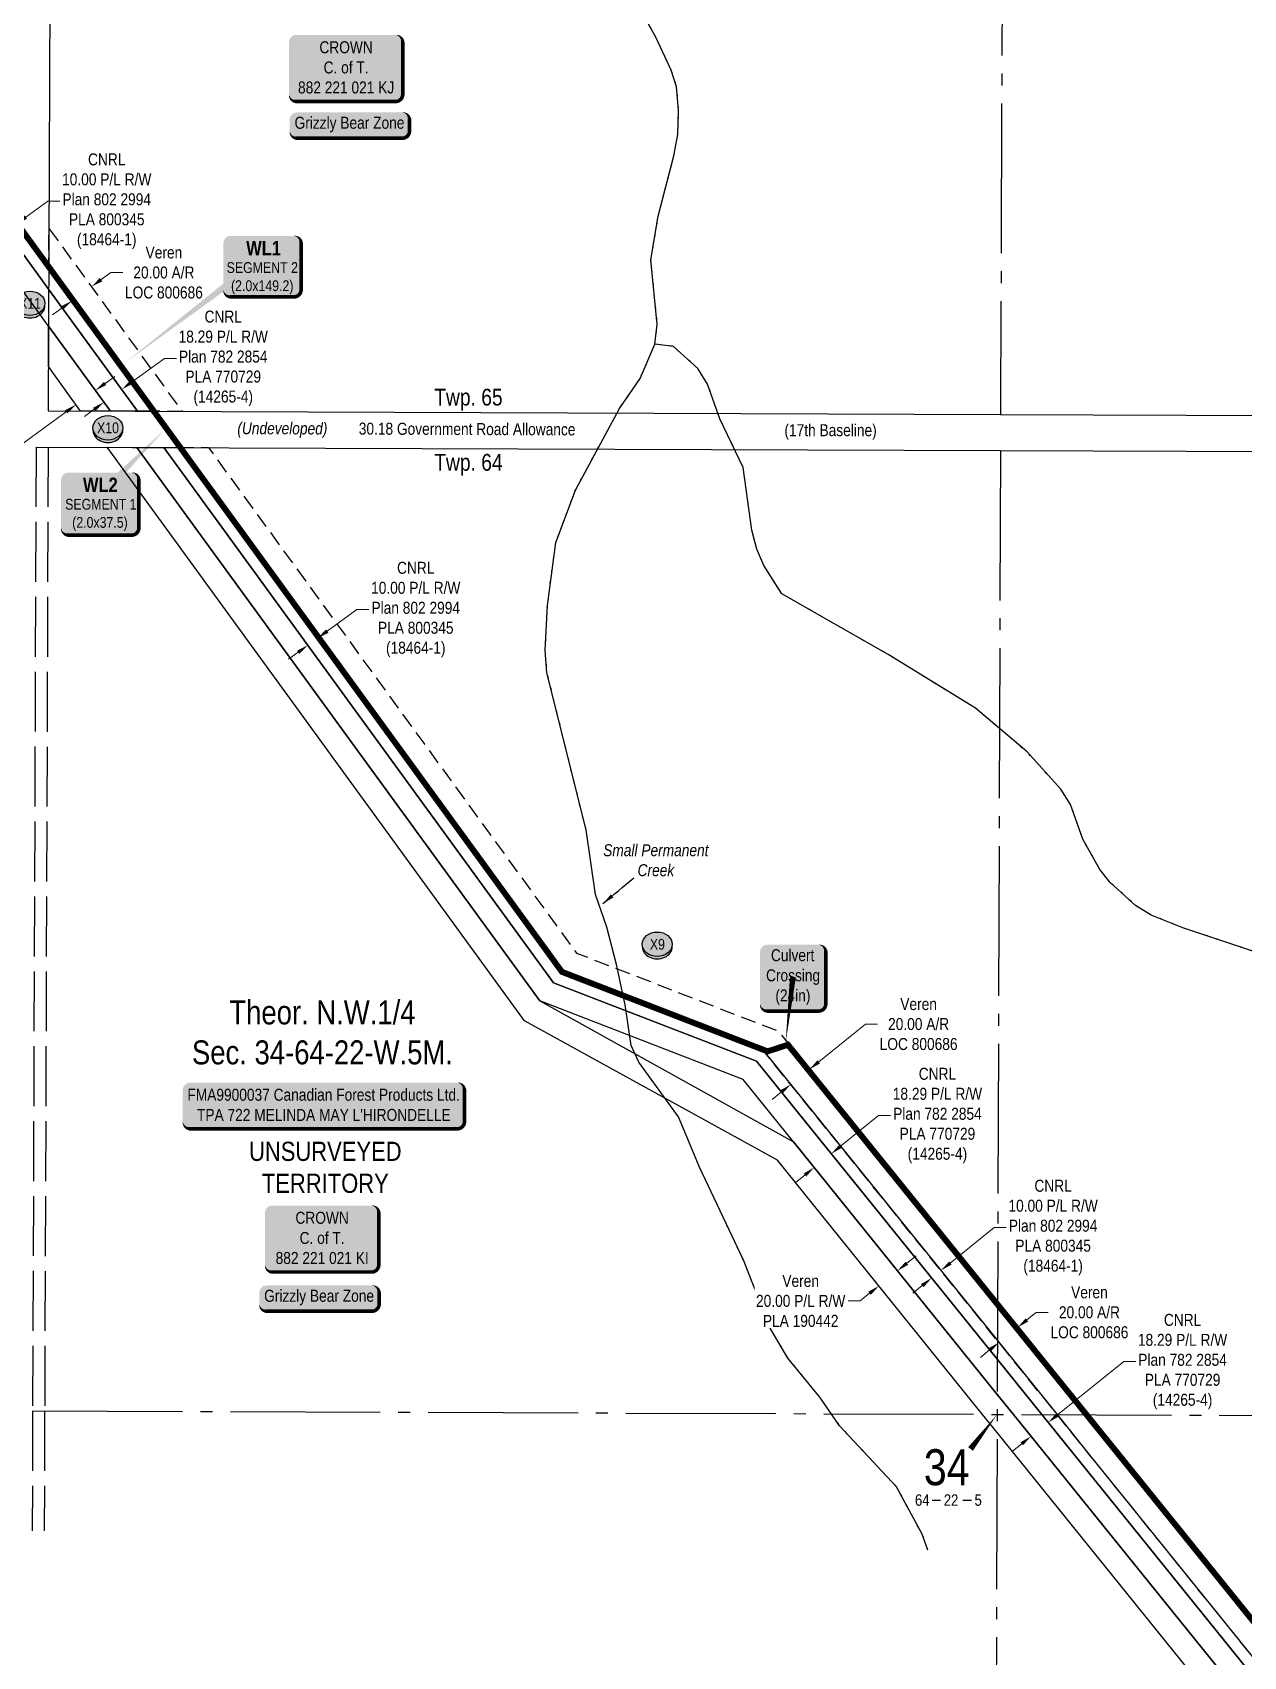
# Model space of a CAD drawing. Extents: x 482762 to 489477, y 6046532 to 6050797.
# Drawn here: x 483683 to 484694, y 6048056 to 6049411 of the extents above; entities that cross this region are included whole.
import ezdxf
from ezdxf.enums import TextEntityAlignment as Align

# ---------------------------------------------------------------- set-up
doc = ezdxf.new("R2010")
doc.units = 0
doc.header["$LTSCALE"] = 5
doc.header["$PDSIZE"] = 0.5
for name, pattern in [('foc-ACCESSROAD', [3.75, 2.5, -1.25]), ('foc-QUARTERLINE', [33, 25, -3, 2, -3]), ('foc-UNSURVEYED', [12.5, 10, -2.5]), ('foc-WHEELTRACKS', [2, 0.4, -1.6])]:
    doc.linetypes.add(name, pattern=pattern)
doc.layers.get('Defpoints').update_dxf_attribs({"color": 9})
for name, color, linetype in [('10', 1, 'Continuous'), ('9', 3, 'Continuous'), ('AS-OWNER', 7, 'Continuous'), ('AS-SURFACE IMPACT', 7, 'Continuous'), ('AS-WILDLIFE-BLOCK', 131, 'Continuous'), ('C-AR', 13, 'foc-ACCESSROAD'), ('C-RW', 13, 'Continuous'), ('C-SYMBOL', 7, 'Continuous'), ('CG-NOTES', 7, 'Continuous'), ('D-TXT', 6, 'Continuous'), ('F-RW', 190, 'Continuous'), ('L-QSEC', 8, 'foc-QUARTERLINE'), ('L-ROAD-T', 7, 'Continuous'), ('L-SEC', 7, 'Continuous'), ('L-SECLBL', 7, 'Continuous'), ('L-UNS-T', 3, 'Continuous'), ('L-USEC', 7, 'foc-UNSURVEYED'), ('P-CROSSINGS', 250, 'Continuous'), ('P-PROPOSED', 10, 'Continuous'), ('T-WATER', 160, 'Continuous'), ('T-WATER-P3', 160, 'foc-WHEELTRACKS'), ('T-WATER-T', 170, 'Continuous')]:
    doc.layers.add(name, color=color, linetype=linetype)
for name, color, linetype, lineweight in [('C-AR-T', 13, 'Continuous', 9), ('C-RW-T', 13, 'Continuous', 9), ('F-RW-T', 190, 'Continuous', 9), ('T-TEXT', 48, 'Continuous', 18)]:
    doc.layers.add(name, color=color, linetype=linetype, lineweight=lineweight)
doc.layers.add('P-PROPOSED-WL4', color=7, linetype='Continuous', true_color=0x5b5bc8)
doc.styles.add('175L', font='ARIALN.TTF', dxfattribs={"height": 20})
doc.styles.add('80', font='ARIALN.TTF', dxfattribs={"height": 10})
doc.styles.add('80CG', font='ARIALN.TTF', dxfattribs={"height": 10})
doc.styles.add('80L', font='ARIALN.TTF', dxfattribs={"height": 10})
doc.styles.add('80LS', font='ARIALNI.TTF', dxfattribs={"height": 10})
doc.styles.add('BOLD', font='ARIALNB.TTF')
doc.styles.add('Crossing', font='ARIALN.TTF', dxfattribs={"height": 10})
doc.styles.add('foc-LtypeFont', font='ARIALN.TTF', dxfattribs={"height": 7.35})
doc.styles.add('SIMPLEX', font='ARIALN.TTF')
doc.linetypes.add('foc-TOPO-flowdirection', pattern='A,20,[">",foc-LtypeFont,S=0.3,R=0,X=0,Y=-0.945],-1e-05', length=20.00001)
doc.linetypes.add('foc-TOPO-flowdirection-NOLINE', pattern='A,0,[">",foc-LtypeFont,S=0.3,R=0,X=0,Y=-0.945],-20,[">",foc-LtypeFont,S=0.3,R=0,X=0,Y=-0.945],0', length=20)
doc.dimstyles.new('Compass 5 000', dxfattribs={"dimscale": 5, "dimtxt": 9, "dimasz": 2, "dimexe": 0.2, "dimexo": 0.0625, "dimgap": 0.5, "dimtad": 0, "dimtih": 1, "dimtoh": 1, "dimzin": 0, "dimdsep": 46, "dimtxsty": '80CG', "dimcen": 0.1, "dimse1": 1, "dimse2": 1, "dimclrd": 256, "dimclrt": 256, "dimaunit": 1, "dimadec": 4, "dimazin": 0, "dimtfac": 0.06, "dimtofl": 0, "dimtmove": 0, "dimatfit": 1, "dimfxl": 0.2, "dimtolj": 1, "dimtzin": 0, "dimlwd": -1, "dimarcsym": 0})

# ---------------------------------------------------------------- blocks, each defined once
blk = doc.blocks.new('L-SECLBL')
at = {"layer": '9', "color": 7}
for p, q in [((-5.1, -27.8), (-12.3, -27.8)), ((20.7, -27.8), (13.5, -27.8))]:
    blk.add_line(p, q, dxfattribs=at)
at = {"layer": '10', "color": 2, "style": 'SIMPLEX'}
blk.add_attdef('SEC', text='', height=30, dxfattribs=at).set_placement((0, 0), align=Align.MIDDLE)
at = {"layer": '10', "color": 5, "style": '80L'}
blk.add_attdef('TWP', text='', height=9.5, dxfattribs=at).set_placement((-14.4, -27.4), align=Align.MIDDLE_RIGHT)
blk.add_attdef('RGE', text='', height=9.5, dxfattribs=at).set_placement((3.6, -27.4), align=Align.MIDDLE_CENTER)
blk.add_attdef('MER', text='', height=9.5, dxfattribs=at).set_placement((23.2, -27.4), align=Align.MIDDLE_LEFT)
blk = doc.blocks.new('*U670')
h = blk.add_hatch(color=255)
edge = h.paths.add_edge_path()
edge.add_line((-41.5, -28.5), (41.5, -28.5))
edge.add_arc((41.5, -22.5), 6, 270, 360)
edge.add_line((47.5, -22.5), (47.5, 21))
edge.add_arc((41.5, 21), 6, 0, 90)
edge.add_line((41.5, 27), (-41.5, 27))
edge.add_arc((-41.5, 21), 6, 90, 180)
edge.add_line((-47.5, 21), (-47.5, -22.5))
edge.add_arc((-41.5, -22.5), 6, 180, 270)
at = {"color": 14, "flags": 128}
blk.add_lwpolyline([(-41.5, -28.5, 3, 3, 0), (41.5, -28.5, 3, 3, 0.414214), (47.5, -22.5, 3, 3, 0), (47.5, 21, 3, 0, 0.414214), (41.5, 27, 0, 0, 0), (-41.5, 27, 0, 0, 0.414214), (-47.5, 21, 0, 0, 0), (-47.5, -22.5, 0, 3, 0.414214)], format="xyseb", close=True, dxfattribs=at)
at = {"color": 14, "style": '80'}
blk.add_attdef('ENTER_TEXT_001', (-26.8, -4.9), '', height=10, dxfattribs=at)
blk = doc.blocks.new('*U677')
h = blk.add_hatch(color=255)
edge = h.paths.add_edge_path()
edge.add_line((-111.5, -20), (111.5, -20))
edge.add_arc((111.5, -14), 6, 270, 360)
edge.add_line((117.5, -14), (117.5, 12.5))
edge.add_arc((111.5, 12.5), 6, 0, 90)
edge.add_line((111.5, 18.5), (-111.5, 18.5))
edge.add_arc((-111.5, 12.5), 6, 90, 180)
edge.add_line((-117.5, 12.5), (-117.5, -14))
edge.add_arc((-111.5, -14), 6, 180, 270)
at = {"color": 44, "flags": 128}
blk.add_lwpolyline([(-111.5, -20, 3, 3, 0), (111.5, -20, 3, 3, 0.414214), (117.5, -14, 3, 3, 0), (117.5, 12.5, 3, 0, 0.414214), (111.5, 18.5, 0, 0, 0), (-111.5, 18.5, 0, 0, 0.414214), (-117.5, 12.5, 0, 0, 0), (-117.5, -14, 0, 3, 0.414214)], format="xyseb", close=True, dxfattribs=at)
at = {"color": 44, "style": '80'}
blk.add_attdef('ENTER_TEXT_001', (-36, -5), '', height=10, dxfattribs=at)
blk = doc.blocks.new('*D678')
at = {"layer": 'C-AR-T', "transparency": 16777216}
for p, q in [((484513, 6048336.7), (484520.8, 6048343)), ((484520.8, 6048343), (484530.8, 6048343)), ((484481.8, 6048311.6), (484474.1, 6048305.3))]:
    blk.add_line(p, q, dxfattribs=at)
for points in [[(484511.9, 6048338), (484514, 6048335.4), (484505.2, 6048330.4)], [(484480.8, 6048312.9), (484482.9, 6048310.3), (484489.6, 6048317.9)]]:
    blk.add_solid(points, dxfattribs=at)
at = {"layer": 'Defpoints', "color": 0, "transparency": 16777216}
for p in [(484505.2, 6048330.4), (484522.4, 6048309.2), (484506.8, 6048296.6)]:
    blk.add_point(p, dxfattribs=at)
at = {"layer": 'C-AR-T', "transparency": 16777216, "insert": (484565.1, 6048343), "char_height": 10, "attachment_point": 5, "style": '80CG'}
blk.add_mtext('\\A1;Veren\\P20.00 A/R\\PLOC 800686', dxfattribs=at)
blk = doc.blocks.new('*D679')
at = {"layer": 'Defpoints', "color": 0, "transparency": 16777216}
for p in [(484349.7, 6048475.3), (484385.3, 6048431.3), (484371.1, 6048419.8)]:
    blk.add_point(p, dxfattribs=at)
at = {"layer": 'F-RW-T', "transparency": 16777216}
for p, q in [((484357.5, 6048481.6), (484389.2, 6048507.2)), ((484389.2, 6048507.2), (484399.2, 6048507.2)), ((484327.7, 6048457.6), (484319.9, 6048451.3))]:
    blk.add_line(p, q, dxfattribs=at)
for points in [[(484356.5, 6048482.9), (484358.6, 6048480.3), (484349.7, 6048475.3)], [(484326.7, 6048458.9), (484328.8, 6048456.3), (484335.5, 6048463.9)]]:
    blk.add_solid(points, dxfattribs=at)
at = {"layer": 'F-RW-T', "transparency": 16777216, "insert": (484438.3, 6048507.2), "char_height": 10, "attachment_point": 5, "style": '80CG'}
blk.add_mtext('\\A1;CNRL\\P18.29 P/L R/W\\PPlan 782 2854\\PPLA 770729\\P(14265-4)', dxfattribs=at)
blk = doc.blocks.new('*D680')
at = {"layer": 'Defpoints', "color": 0, "transparency": 16777216}
for p in [(484441.2, 6048377.9), (484452.9, 6048347.5), (484460.7, 6048353.8)]:
    blk.add_point(p, dxfattribs=at)
at = {"layer": 'F-RW-T', "transparency": 16777216}
for p, q in [((484449, 6048384.1), (484485.7, 6048413.8)), ((484485.7, 6048413.8), (484495.7, 6048413.8)), ((484425.7, 6048365.3), (484417.9, 6048359))]:
    blk.add_line(p, q, dxfattribs=at)
for points in [[(484448, 6048385.4), (484450.1, 6048382.9), (484441.2, 6048377.9)], [(484424.6, 6048366.6), (484426.7, 6048364), (484433.4, 6048371.6)]]:
    blk.add_solid(points, dxfattribs=at)
at = {"layer": 'F-RW-T', "transparency": 16777216, "insert": (484534.8, 6048413.8), "char_height": 10, "attachment_point": 5, "style": '80CG'}
blk.add_mtext('\\A1;CNRL\\P10.00 P/L R/W\\PPlan 802 2994\\PPLA 800345\\P(18464-1)', dxfattribs=at)
blk = doc.blocks.new('*D681')
at = {"layer": 'C-AR-T', "transparency": 16777216}
for p, q in [((484339.3, 6048552), (484378.3, 6048583.5)), ((484378.3, 6048583.5), (484388.3, 6048583.5)), ((484308.1, 6048526.9), (484300.3, 6048520.6))]:
    blk.add_line(p, q, dxfattribs=at)
for points in [[(484338.2, 6048553.3), (484340.3, 6048550.7), (484331.5, 6048545.7)], [(484307.1, 6048528.2), (484309.2, 6048525.6), (484315.9, 6048533.2)]]:
    blk.add_solid(points, dxfattribs=at)
at = {"layer": 'Defpoints', "color": 0, "transparency": 16777216}
for p in [(484331.5, 6048545.7), (484333.1, 6048543.7), (484317.5, 6048531.2)]:
    blk.add_point(p, dxfattribs=at)
at = {"layer": 'C-AR-T', "transparency": 16777216, "insert": (484422.6, 6048583.5), "char_height": 10, "attachment_point": 5, "style": '80CG'}
blk.add_mtext('\\A1;Veren\\P20.00 A/R\\PLOC 800686', dxfattribs=at)
blk = doc.blocks.new('*D702')
at = {"layer": 'C-RW-T', "transparency": 16777216}
for p, q in [((484412.8, 6048384), (484420.6, 6048390.3)), ((484381.7, 6048358.9), (484373.8, 6048352.5)), ((484373.8, 6048352.5), (484363.8, 6048352.5))]:
    blk.add_line(p, q, dxfattribs=at)
for points in [[(484411.8, 6048385.3), (484413.9, 6048382.7), (484405, 6048377.7)], [(484380.6, 6048360.2), (484382.7, 6048357.6), (484389.5, 6048365.1)]]:
    blk.add_solid(points, dxfattribs=at)
at = {"layer": 'Defpoints', "color": 0, "transparency": 16777216}
for p in [(484408.4, 6048373.5), (484389.5, 6048365.1), (484392.8, 6048361)]:
    blk.add_point(p, dxfattribs=at)
at = {"layer": 'C-RW-T', "transparency": 16777216, "insert": (484324.2, 6048352.5), "char_height": 10, "attachment_point": 5, "style": '80CG', "bg_fill": 3, "box_fill_scale": 1.1, "bg_fill_color": 256, "bg_fill_true_color": 13158600, "bg_fill_transparency": 0}
blk.add_mtext('\\A1;Veren\\P20.00 P/L R/W\\PPLA 190442', dxfattribs=at)
blk = doc.blocks.new('*U775')
h = blk.add_hatch(color=254)
edge = h.paths.add_edge_path()
edge.add_line((-21.5, -28.5), (21.5, -28.5))
edge.add_arc((21.5, -22.5), 6, 270, 360)
edge.add_line((27.5, -22.5), (27.5, 21))
edge.add_arc((21.5, 21), 6, 0, 90)
edge.add_line((21.5, 27), (-21.5, 27))
edge.add_arc((-21.5, 21), 6, 90, 180)
edge.add_line((-27.5, 21), (-27.5, -22.5))
edge.add_arc((-21.5, -22.5), 6, 180, 270)
at = {"color": 160, "flags": 128}
blk.add_lwpolyline([(-21.5, -28.5, 3, 3, 0), (21.5, -28.5, 3, 3, 0.414214), (27.5, -22.5, 3, 3, 0), (27.5, 21, 3, 0, 0.414214), (21.5, 27, 0, 0, 0), (-21.5, 27, 0, 0, 0.414214), (-27.5, 21, 0, 0, 0), (-27.5, -22.5, 0, 3, 0.414214)], format="xyseb", close=True, dxfattribs=at)
at = {"color": 160, "style": '80'}
blk.add_attdef('ENTER_TEXT_001', (-26.8, -4.9), '', height=10, dxfattribs=at)
blk = doc.blocks.new('*D779')
at = {"layer": 'C-AR-T', "transparency": 16777216}
for p, q in [((483740.6, 6049204.7), (483748.7, 6049210.6)), ((483748.7, 6049210.6), (483758.7, 6049210.6)), ((483708.2, 6049181.2), (483700.2, 6049175.3))]:
    blk.add_line(p, q, dxfattribs=at)
for points in [[(483739.6, 6049206), (483741.6, 6049203.3), (483732.5, 6049198.8)], [(483707.3, 6049182.5), (483709.2, 6049179.8), (483716.3, 6049187)]]:
    blk.add_solid(points, dxfattribs=at)
at = {"layer": 'Defpoints', "color": 0, "transparency": 16777216}
for p in [(483716.9, 6049220.3), (483700.7, 6049208.5), (483732.5, 6049198.8)]:
    blk.add_point(p, dxfattribs=at)
at = {"layer": 'C-AR-T', "transparency": 16777216, "insert": (483793, 6049210.6), "char_height": 10, "attachment_point": 5, "style": '80CG'}
blk.add_mtext('\\A1;Veren\\P20.00 A/R\\PLOC 800686', dxfattribs=at)
blk = doc.blocks.new('*D780')
at = {"layer": 'Defpoints', "color": 0, "transparency": 16777216}
for p in [(483638.7, 6049293.6), (483630.6, 6049287.8), (483669.8, 6049251)]:
    blk.add_point(p, dxfattribs=at)
at = {"layer": 'F-RW-T', "transparency": 16777216}
for p, q in [((483677.9, 6049256.9), (483696.3, 6049270.2)), ((483696.3, 6049270.2), (483706.3, 6049270.2)), ((483653.6, 6049239.2), (483645.5, 6049233.3))]:
    blk.add_line(p, q, dxfattribs=at)
for points in [[(483676.9, 6049258.2), (483678.9, 6049255.5), (483669.8, 6049251)], [(483652.6, 6049240.6), (483654.6, 6049237.9), (483661.7, 6049245.1)]]:
    blk.add_solid(points, dxfattribs=at)
at = {"layer": 'F-RW-T', "transparency": 16777216, "insert": (483745.3, 6049270.2), "char_height": 10, "attachment_point": 5, "style": '80CG'}
blk.add_mtext('\\A1;CNRL\\P10.00 P/L R/W\\PPlan 802 2994\\PPLA 800345\\P(18464-1)', dxfattribs=at)
blk = doc.blocks.new('*D781')
at = {"layer": 'Defpoints', "color": 0, "transparency": 16777216}
for p in [(483749.8, 6049124), (483735, 6049113.3), (483757.8, 6049113.1)]:
    blk.add_point(p, dxfattribs=at)
at = {"layer": 'F-RW-T', "transparency": 16777216}
for p, q in [((483765.8, 6049119), (483793.4, 6049139)), ((483793.4, 6049139), (483803.4, 6049139)), ((483734.9, 6049096.5), (483726.8, 6049090.6))]:
    blk.add_line(p, q, dxfattribs=at)
for points in [[(483764.9, 6049120.4), (483766.8, 6049117.7), (483757.8, 6049113.1)], [(483733.9, 6049097.8), (483735.9, 6049095.1), (483743, 6049102.4)]]:
    blk.add_solid(points, dxfattribs=at)
at = {"layer": 'F-RW-T', "transparency": 16777216, "insert": (483842.5, 6049139), "char_height": 10, "attachment_point": 5, "style": '80CG'}
blk.add_mtext('\\A1;CNRL\\P18.29 P/L R/W\\PPlan 782 2854\\PPLA 770729\\P(14265-4)', dxfattribs=at)
blk = doc.blocks.new('*D782')
at = {"layer": 'C-RW-T', "transparency": 16777216}
for p, q in [((483743.9, 6049118), (483752, 6049123.9)), ((483711.6, 6049094.5), (483636.1, 6049039.6)), ((483636.1, 6049039.6), (483626.1, 6049039.6))]:
    blk.add_line(p, q, dxfattribs=at)
for points in [[(483743, 6049119.4), (483744.9, 6049116.7), (483735.9, 6049112.2)], [(483710.6, 6049095.8), (483712.6, 6049093.1), (483719.7, 6049100.4)]]:
    blk.add_solid(points, dxfattribs=at)
at = {"layer": 'Defpoints', "color": 0, "transparency": 16777216}
for p in [(483728.1, 6049122.8), (483712, 6049111), (483719.7, 6049100.4)]:
    blk.add_point(p, dxfattribs=at)
at = {"layer": 'C-RW-T', "transparency": 16777216, "insert": (483586.6, 6049039.6), "char_height": 10, "attachment_point": 5, "style": '80CG'}
blk.add_mtext('\\A1;Veren\\P20.00 P/L R/W\\PPLA 190442', dxfattribs=at)
blk = doc.blocks.new('*D795')
at = {"layer": 'Defpoints', "color": 0, "transparency": 16777216}
for p in [(483913.1, 6048899.6), (483963.2, 6048847.9), (483955.1, 6048842)]:
    blk.add_point(p, dxfattribs=at)
at = {"layer": 'F-RW-T', "transparency": 16777216}
for p, q in [((483929.3, 6048911.4), (483954, 6048929.4)), ((483954, 6048929.4), (483964, 6048929.4)), ((483905, 6048893.8), (483896.9, 6048887.9))]:
    blk.add_line(p, q, dxfattribs=at)
for points in [[(483928.3, 6048912.8), (483930.3, 6048910.1), (483921.2, 6048905.5)], [(483904.1, 6048895.1), (483906, 6048892.4), (483913.1, 6048899.6)]]:
    blk.add_solid(points, dxfattribs=at)
at = {"layer": 'F-RW-T', "transparency": 16777216, "insert": (484003.1, 6048929.4), "char_height": 10, "attachment_point": 5, "style": '80CG'}
blk.add_mtext('\\A1;CNRL\\P10.00 P/L R/W\\PPlan 802 2994\\PPLA 800345\\P(18464-1)', dxfattribs=at)
blk = doc.blocks.new('*D796')
at = {"layer": 'Defpoints', "color": 0, "transparency": 16777216}
for p in [(484530.7, 6048251.1), (484546.4, 6048231.6), (484532.2, 6048220.1)]:
    blk.add_point(p, dxfattribs=at)
at = {"layer": 'F-RW-T', "transparency": 16777216}
for p, q in [((484538.5, 6048257.4), (484593.7, 6048301.9)), ((484593.7, 6048301.9), (484603.7, 6048301.9)), ((484508.7, 6048233.3), (484500.9, 6048227.1))]:
    blk.add_line(p, q, dxfattribs=at)
for points in [[(484537.4, 6048258.7), (484539.5, 6048256.1), (484530.7, 6048251.1)], [(484507.6, 6048234.6), (484509.7, 6048232.1), (484516.4, 6048239.6)]]:
    blk.add_solid(points, dxfattribs=at)
at = {"layer": 'F-RW-T', "transparency": 16777216, "insert": (484642.8, 6048301.9), "char_height": 10, "attachment_point": 5, "style": '80CG'}
blk.add_mtext('\\A1;CNRL\\P18.29 P/L R/W\\PPlan 782 2854\\PPLA 770729\\P(14265-4)', dxfattribs=at)
blk = doc.blocks.new('*U799')
h = blk.add_hatch(color=254)
edge = h.paths.add_edge_path()
edge.add_line((-26.5, -32.5), (26.5, -32.5))
edge.add_arc((26.5, -26.5), 6, 270, 360)
edge.add_line((32.5, -26.5), (32.5, 12.5))
edge.add_arc((26.5, 12.5), 6, 0, 90)
edge.add_line((26.5, 18.5), (-26.5, 18.5))
edge.add_arc((-26.5, 12.5), 6, 90, 180)
edge.add_line((-32.5, 12.5), (-32.5, -26.5))
edge.add_arc((-26.5, -26.5), 6, 180, 270)
at = {"color": 1, "true_color": 0xff1414, "flags": 128}
blk.add_lwpolyline([(-26.5, -32.5, 3, 3, 0), (26.5, -32.5, 3, 3, 0.414214), (32.5, -26.5, 3, 3, 0), (32.5, 12.5, 3, 0, 0.414214), (26.5, 18.5, 0, 0, 0), (-26.5, 18.5, 0, 0, 0.414214), (-32.5, 12.5, 0, 0, 0), (-32.5, -26.5, 0, 3, 0.414214)], format="xyseb", close=True, dxfattribs=at)
blk.add_lwpolyline([(-115.8, -88.4, 0, 7.5, 0), (0, 0, 0, 0, 0)], format="xyseb", dxfattribs=at)
at = {"color": 1, "true_color": 0xff1414}
for tag, p, height, style in [('TEMP_AREA_W1_001', (-9.2, 2.2), 12, 'BOLD'), ('ENTER_TEXT_001', (-30.7, -12.5), 9, '80')]:
    blk.add_attdef(tag, p, '', height=height, dxfattribs=dict(at, style=style))
blk = doc.blocks.new('*U802')
h = blk.add_hatch(color=254)
edge = h.paths.add_edge_path()
edge.add_line((-26.5, -33.8), (26.5, -33.8))
edge.add_arc((26.5, -27.8), 6, 270, 360)
edge.add_line((32.5, -27.8), (32.5, 12.5))
edge.add_arc((26.5, 12.5), 6, 0, 90)
edge.add_line((26.5, 18.5), (-26.5, 18.5))
edge.add_arc((-26.5, 12.5), 6, 90, 180)
edge.add_line((-32.5, 12.5), (-32.5, -27.8))
edge.add_arc((-26.5, -27.8), 6, 180, 270)
at = {"layer": 'P-PROPOSED-WL4', "flags": 128}
blk.add_lwpolyline([(53.9, 54.1, 0, 7.5, 0), (0, 0, 0, 0, 0)], format="xyseb", dxfattribs=at)
blk.add_lwpolyline([(-26.5, -33.8, 3, 3, 0), (26.5, -33.8, 3, 3, 0.414214), (32.5, -27.8, 3, 3, 0), (32.5, 12.5, 3, 0, 0.414214), (26.5, 18.5, 0, 0, 0), (-26.5, 18.5, 0, 0, 0.414214), (-32.5, 12.5, 0, 0, 0), (-32.5, -27.8, 0, 3, 0.414214)], format="xyseb", close=True, dxfattribs=at)
at = {"layer": 'P-PROPOSED-WL4'}
for tag, p, height, style in [('TEMP_AREA_W1_001', (-9.2, 2.2), 12, 'BOLD'), ('ENTER_TEXT_001', (-30.7, -12.5), 9, '80')]:
    blk.add_attdef(tag, p, '', height=height, dxfattribs=dict(at, style=style))
blk = doc.blocks.new('xing2')
h = blk.add_hatch(color=50)
h.dxf.hatch_style = 1
edge = h.paths.add_edge_path()
edge.add_ellipse((0, 0), major_axis=(-12.5, 0), ratio=0.816297, start_angle=0, end_angle=360)
h = blk.add_hatch(color=250)
h.dxf.hatch_style = 1
edge = h.paths.add_edge_path()
edge.add_ellipse((0, -2), major_axis=(-12.5, 0), ratio=0.816297, start_angle=0, end_angle=180)
edge.add_line((12.5, -2), (12.5, 0))
edge.add_ellipse((0, 0), major_axis=(-12.5, 0), ratio=0.816297, start_angle=0, end_angle=180, ccw=False)
edge.add_line((-12.5, 0), (-12.5, -2))
at = {"color": 250}
blk.add_ellipse((0, 0), major_axis=(-12.5, 0), ratio=0.816297, dxfattribs=at)
blk.add_ellipse((0, -2), major_axis=(-12.5, 0), ratio=0.816297, start_param=0, end_param=3.141593, dxfattribs=at)
at = {"color": 250, "style": 'Crossing'}
blk.add_attdef('CROSSING', text='', height=9, dxfattribs=at).set_placement((0.1, 0), align=Align.MIDDLE_CENTER)
at = {"color": 250, "style": 'Crossing', "flags": 1}
for tag, p in [('OWNER', (0.1, -12.5)), ('DESCRIPTION', (0.1, -25.8)), ('LOCATION', (0.1, -39.3)), ('DWG_REF', (0.1, -52.8))]:
    blk.add_attdef(tag, text='', height=9, dxfattribs=at).set_placement(p, align=Align.MIDDLE_CENTER)
blk = doc.blocks.new('*U816')
h = blk.add_hatch(color=255)
edge = h.paths.add_edge_path()
edge.add_line((-44, -11.5), (44, -11.5))
edge.add_arc((44, -5.5), 6, 270, 360)
edge.add_line((50, -5.5), (50, 4))
edge.add_arc((44, 4), 6, 0, 90)
edge.add_line((44, 10), (-44, 10))
edge.add_arc((-44, 4), 6, 90, 180)
edge.add_line((-50, 4), (-50, -5.5))
edge.add_arc((-44, -5.5), 6, 180, 270)
at = {"color": 131, "flags": 128}
blk.add_lwpolyline([(-44, -11.5, 3, 3, 0), (44, -11.5, 3, 3, 0.414214), (50, -5.5, 3, 3, 0), (50, 4, 3, 0, 0.414214), (44, 10, 0, 0, 0), (-44, 10, 0, 0, 0.414214), (-50, 4, 0, 0, 0), (-50, -5.5, 0, 3, 0.414214)], format="xyseb", close=True, dxfattribs=at)
at = {"color": 131, "style": '80'}
blk.add_attdef('ENTER_TEXT_001', (-36, -5), '', height=10, dxfattribs=at)

msp = doc.modelspace()

# ---------------------------------------------------------------- linework, layer by layer
at = {"layer": 'C-AR', "flags": 128}
msp.add_lwpolyline([(483808.233, 6049094.741), (483783.427, 6049094.833), (483696.9, 6049213.735), (483697.02, 6049247.557), (483808.233, 6049094.741)], close=True, dxfattribs=at)
msp.add_lwpolyline([(484383.8, 6046948.842), (484483.818, 6046953.75), (484722.94, 6046965.485), (485288.896, 6047002.038), (485319.061, 6047003.985), (485461.102, 6047013.101), (485479.275, 6047014.333), (485503.892, 6047015.922), (485526.216, 6047017.364), (485538.424, 6047018.153), (485393.445, 6047197.812), (485319.964, 6047288.878), (485289.922, 6047326.108), (485188.912, 6047451.281), (485175.43, 6047467.987), (485160.552, 6047486.421), (484564.722, 6048224.807), (484538.192, 6048257.686), (484488.393, 6048319.406), (484293.591, 6048560.84), (484124.44, 6048626.273), (483805.441, 6049064.592), (483830.247, 6049064.5), (484137.149, 6048642.803), (484305.798, 6048577.565), (484488.5, 6048351.128), (484563.969, 6048257.59), (484580.288, 6048237.368), (485214.689, 6047451.189), (485290.023, 6047357.836), (485320.064, 6047320.606), (485562.854, 6047019.731), (485592.865, 6047021.67), (485633.096, 6047024.268), (485652.802, 6047025.541), (485792.412, 6047033.486), (486113.962, 6047051.8), (486339.733, 6047064.655), (486415.702, 6047069.287), (486435.701, 6047070.433), (486450.701, 6047071.292), (486918.893, 6047098.14), (486949.057, 6047099.87), (487398.72, 6047125.654), (487743.806, 6047144.554), (487984.336, 6047157.727), (488332.681, 6047176.804), (488547.351, 6047189.579), (488548.588, 6047189.653), (488578.752, 6047191.448), (488911, 6047211.216), (489079.281, 6047221.237), (489086.679, 6047225.016), (489100.561, 6047238.122), (489109.341, 6047260.874), (489105.399, 6047438.598), (489103.179, 6047538.661)], dxfattribs=at)
at = {"layer": 'C-RW'}
msp.add_lwpolyline([(483748.361, 6049094.964), (483723.551, 6049095.057), (483696.611, 6049132.082), (483696.731, 6049165.914), (483748.361, 6049094.964)], close=True, dxfattribs=at)
msp.add_lwpolyline([(484955.617, 6047663.514), (484488.136, 6048242.862), (484475.989, 6048257.915), (484304.959, 6048469.866), (484093.765, 6048586.37), (483745.564, 6049064.815), (483770.372, 6049064.723), (484106.473, 6048602.901), (484318.108, 6048485.423), (484488.242, 6048274.583), (484501.768, 6048257.822), (485057.98, 6047568.516)], dxfattribs=at)
at = {"layer": 'F-RW'}
for points in [[(482766.139, 6050205.04), (482866.034, 6050182.384), (483026.053, 6050146.092), (483103.921, 6049891.435), (483111.072, 6049868.052), (483193.896, 6049800.951), (483270.263, 6049782.69), (483666.827, 6049238.06), (483686.836, 6049210.575), (483696.84, 6049196.83), (483771.031, 6049094.88), (483748.361, 6049094.964), (483696.731, 6049165.914), (483686.726, 6049179.66), (483666.718, 6049207.157), (483259.455, 6049766.478), (483185.612, 6049784.135), (483095.225, 6049857.365), (483084.784, 6049891.502), (483011.672, 6050130.61), (482865.964, 6050163.655), (482766.068, 6050186.311)], [(483276.174, 6049791.554), (483666.887, 6049254.959), (483686.896, 6049227.478), (483696.9, 6049213.735), (483783.427, 6049094.833), (483778.863, 6049094.85), (483771.031, 6049094.88), (483696.84, 6049196.83), (483686.836, 6049210.575), (483666.827, 6049238.06), (483270.263, 6049782.69)], [(485057.979, 6047568.504), (484501.768, 6048257.822), (484488.242, 6048274.583), (484318.107, 6048485.422), (484276.332, 6048537.196), (484106.473, 6048602.901), (483770.372, 6049064.722), (483793.04, 6049064.638), (484118.089, 6048618.009), (484287.49, 6048552.479), (484488.34, 6048303.572), (484525.328, 6048257.734), (485148.784, 6047485.097)], [(485148.784, 6047485.097), (484525.328, 6048257.734), (484488.34, 6048303.572), (484287.49, 6048552.479), (484118.089, 6048618.009), (483793.04, 6049064.639), (483800.711, 6049064.61), (483805.441, 6049064.592), (484124.44, 6048626.273), (484293.591, 6048560.84), (484488.393, 6048319.406), (484538.192, 6048257.687), (484564.722, 6048224.807), (485160.552, 6047486.421)]]:
    msp.add_lwpolyline(points, dxfattribs=at)
at = {"layer": 'L-QSEC'}
for p, q in [((484493.551, 6049846.677), (484491.001, 6049092.27)), ((484490.891, 6049062.09), (484485.482, 6047453.837)), ((483683.466, 6048260.797), (485292.862, 6048254.95))]:
    msp.add_line(p, q, dxfattribs=at)
at = {"layer": 'L-SEC'}
for p, q in [((483699.319, 6049889.359), (483696.504, 6049095.179)), ((483696.504, 6049095.179), (484491.001, 6049092.27)), ((484491.001, 6049092.27), (485295.572, 6049089.336)), ((483686.333, 6049065.036), (484490.891, 6049062.09)), ((484490.891, 6049062.09), (485295.462, 6049059.156))]:
    msp.add_line(p, q, dxfattribs=at)
at = {"layer": 'L-SECLBL', "flags": 128}
msp.add_lwpolyline([(484488.186, 6048257.873, 0, 4.997, 0), (484465.927, 6048229.035, 3, 3, 0)], format="xyseb", dxfattribs=at)
at = {"layer": 'L-USEC'}
for p, q in [((483696.504, 6049095.182), (483696.504, 6049095.179)), ((483686.333, 6049065.036), (483683.466, 6048260.797)), ((483696.397, 6049064.999), (483693.529, 6048260.761)), ((483683.466, 6048260.798), (483683.117, 6048160.797)), ((483693.529, 6048260.763), (483693.18, 6048160.761))]:
    msp.add_line(p, q, dxfattribs=at)
at = {"layer": 'P-PROPOSED', "const_width": 5, "flags": 128}
for points in [[(483784.651, 6049094.856), (483696.906, 6049215.413)], [(486949.115, 6047098.872), (486918.95, 6047097.142), (486450.759, 6047070.294), (486434.697, 6047069.375), (486435.621, 6047272.784), (486417.627, 6047272.866), (486416.697, 6047068.346), (486339.792, 6047063.657), (486114.018, 6047050.802), (485792.469, 6047032.488), (485652.863, 6047024.543), (485633.16, 6047023.271), (485592.93, 6047020.672), (485562.401, 6047018.7), (485319.286, 6047319.979), (485289.245, 6047357.208), (485213.912, 6047450.562), (484579.51, 6048236.741), (484563.191, 6048256.963), (484487.722, 6048350.5), (484313.621, 6048566.277), (484296.577, 6048560.756), (484125.075, 6048627.099), (483806.675, 6049064.595)]]:
    msp.add_lwpolyline(points, dxfattribs=at)
at = {"layer": 'P-PROPOSED-WL4', "const_width": 5, "flags": 128}
for points in [[(483696.906, 6049215.413), (483667.696, 6049255.547), (483666.893, 6049256.649)], [(483806.675, 6049064.595), (483784.651, 6049094.856)]]:
    msp.add_lwpolyline(points, dxfattribs=at)
at = {"layer": 'T-WATER', "linetype": 'foc-TOPO-flowdirection', "flags": 128}
msp.add_lwpolyline([(484239.851, 6048464.189), (484222.389, 6048506.15), (484189.267, 6048551.82), (484182.703, 6048565.651), (484177.765, 6048599.592), (484170.605, 6048633.298), (484162.414, 6048664.305), (484153.134, 6048691.711), (484145.137, 6048745.594)], dxfattribs=at)
at = {"layer": 'T-WATER-P3', "flags": 128}
for points in [[(484202.54, 6049150.872), (484204.626, 6049167.234), (484199.276, 6049221.29), (484205.452, 6049257.784), (484218.453, 6049307.877), (484221.633, 6049325.825), (484222.419, 6049346.178), (484220.738, 6049365.573), (484216.159, 6049379.519), (484203.754, 6049406.462), (484182.197, 6049445.191), (484148.954, 6049510.858), (484105.551, 6049571.032), (484086.343, 6049592.464), (484078.272, 6049604.2), (484066.616, 6049629.408)], [(484145.137, 6048745.594), (484112.581, 6048876.653), (484111.136, 6048895.45), (484112.874, 6048932.79), (484119.941, 6048985.426), (484136.232, 6049028.972), (484173.066, 6049097.134), (484190.2, 6049122.122), (484202.54, 6049150.872)], [(485179.4, 6048379.48), (485174.956, 6048381.053), (485165.257, 6048389.425), (485135.447, 6048419.586), (485114.661, 6048435.915), (485103.881, 6048446.091), (485095.151, 6048457.165), (485075.458, 6048496.669), (485070.639, 6048511.094), (485067.15, 6048527.978), (485065.889, 6048566.529), (485061.013, 6048581.434), (485053.422, 6048592.566), (485043.484, 6048602.204), (485031.383, 6048610.165), (484990.196, 6048630.641), (484896.373, 6048658.174), (484879.019, 6048657.987), (484844.12, 6048652.805), (484823.938, 6048652.564), (484807.658, 6048649.071), (484777.425, 6048639.376), (484739.469, 6048636.425), (484720.563, 6048638.883), (484704.721, 6048643.313), (484642.883, 6048663.968), (484616.557, 6048674.495), (484603.616, 6048682.576), (484582.354, 6048701.614), (484573.865, 6048712.565), (484559.59, 6048737.89), (484549.293, 6048766.8), (484541.231, 6048779.676), (484513.042, 6048810.56), (484470.044, 6048847.133), (484397.111, 6048891.904), (484308.584, 6048942.479), (484293.59, 6048966.178), (484287.746, 6048979.709), (484283.474, 6048995.573), (484276.191, 6049047.897), (484256.862, 6049088.422), (484246.504, 6049117.576), (484238.499, 6049130.447), (484218.022, 6049148.999), (484202.54, 6049150.872)], [(484430.304, 6048144.65), (484425.6, 6048157.811), (484404.284, 6048197.306), (484356.702, 6048248.408), (484340.261, 6048272.107), (484313.523, 6048304.84), (484298.828, 6048329.914), (484276.721, 6048385.862), (484239.851, 6048464.189)]]:
    msp.add_lwpolyline(points, dxfattribs=at)
at = {"layer": 'T-WATER-P3', "linetype": 'foc-TOPO-flowdirection-NOLINE', "flags": 128}
for points in [[(484202.54, 6049150.872), (484204.626, 6049167.234), (484199.276, 6049221.29), (484205.452, 6049257.784), (484218.453, 6049307.877), (484221.633, 6049325.825), (484222.419, 6049346.178), (484220.738, 6049365.573), (484216.159, 6049379.519), (484203.754, 6049406.462), (484182.197, 6049445.191), (484148.954, 6049510.858), (484105.551, 6049571.032), (484086.343, 6049592.464), (484078.272, 6049604.2), (484066.616, 6049629.408)], [(484145.137, 6048745.594), (484112.581, 6048876.653), (484111.136, 6048895.45), (484112.874, 6048932.79), (484119.941, 6048985.426), (484136.232, 6049028.972), (484173.066, 6049097.134), (484190.2, 6049122.122), (484202.54, 6049150.872)], [(485179.4, 6048379.48), (485174.956, 6048381.053), (485165.257, 6048389.425), (485135.447, 6048419.586), (485114.661, 6048435.915), (485103.881, 6048446.091), (485095.151, 6048457.165), (485075.458, 6048496.669), (485070.639, 6048511.094), (485067.15, 6048527.978), (485065.889, 6048566.529), (485061.013, 6048581.434), (485053.422, 6048592.566), (485043.484, 6048602.204), (485031.383, 6048610.165), (484990.196, 6048630.641), (484896.373, 6048658.174), (484879.019, 6048657.987), (484844.12, 6048652.805), (484823.938, 6048652.564), (484807.658, 6048649.071), (484777.425, 6048639.376), (484739.469, 6048636.425), (484720.563, 6048638.883), (484704.721, 6048643.313), (484642.883, 6048663.968), (484616.557, 6048674.495), (484603.616, 6048682.576), (484582.354, 6048701.614), (484573.865, 6048712.565), (484559.59, 6048737.89), (484549.293, 6048766.8), (484541.231, 6048779.676), (484513.042, 6048810.56), (484470.044, 6048847.133), (484397.111, 6048891.904), (484308.584, 6048942.479), (484293.59, 6048966.178), (484287.746, 6048979.709), (484283.474, 6048995.573), (484276.191, 6049047.897), (484256.862, 6049088.422), (484246.504, 6049117.576), (484238.499, 6049130.447), (484218.022, 6049148.999), (484202.54, 6049150.872)], [(484430.304, 6048144.65), (484425.6, 6048157.811), (484404.284, 6048197.306), (484356.702, 6048248.408), (484340.261, 6048272.107), (484313.523, 6048304.84), (484298.828, 6048329.914), (484276.721, 6048385.862), (484239.851, 6048464.189)]]:
    msp.add_lwpolyline(points, dxfattribs=at)
at = {"layer": 'T-WATER-T', "color": 160, "flags": 128}
msp.add_lwpolyline([(484311.685, 6048568.326, 0, 4.989, 0), (484317.748, 6048622.828, 0, 0, 0)], format="xyseb", dxfattribs=at)

# ---------------------------------------------------------------- block references
ref = msp.add_blockref('*U775', (484317.748, 6048622.828), dxfattribs=dict(xscale=0.9973743020576024, yscale=0.9973743020576024, zscale=0.9973743020576024))
ref.add_attrib('ENTER_TEXT_001', 'Culvert', (484299.416, 6048636.016), dxfattribs={"color": 160, "height": 9.9737, "style": '80'})
ref.add_attrib('ENTER_TEXT_002', 'Crossing', (484295.33, 6048619.216), dxfattribs={"color": 160, "height": 9.9737, "style": '80'})
ref.add_attrib('ENTER_TEXT_003', '(24in)', (484303.147, 6048602.423), dxfattribs={"color": 160, "height": 9.9737, "style": '80'})
at = {"layer": 'AS-OWNER'}
ref = msp.add_blockref('*U670', (483944.784, 6049381.815), dxfattribs=dict(at, xscale=0.999478939999997, yscale=0.999478939999997, zscale=0.999478939999997))
ref.add_attrib('ENTER_TEXT_001', 'CROWN', (483922.736, 6049393.581), dxfattribs={"layer": '0', "color": 14, "height": 9.9948, "style": '80'})
ref.add_attrib('ENTER_TEXT_002', 'C. of T.', (483926.23, 6049376.746), dxfattribs={"layer": '0', "color": 14, "height": 9.9948, "style": '80'})
ref.add_attrib('ENTER_TEXT_003', '882 221 021 KJ', (483904.901, 6049360.047), dxfattribs={"layer": '0', "color": 14, "height": 9.99479, "style": '80'})
ref = msp.add_blockref('*U670', (483924.786, 6048405.139), dxfattribs=dict(at, xscale=0.999478939999997, yscale=0.999478939999997, zscale=0.999478939999997))
ref.add_attrib('ENTER_TEXT_001', 'CROWN', (483902.738, 6048416.906), dxfattribs={"layer": '0', "color": 14, "height": 9.9948, "style": '80'})
ref.add_attrib('ENTER_TEXT_002', 'C. of T.', (483906.232, 6048400.07), dxfattribs={"layer": '0', "color": 14, "height": 9.9948, "style": '80'})
ref.add_attrib('ENTER_TEXT_003', '882 221 021 KI', (483886.222, 6048383.372), dxfattribs={"layer": '0', "color": 14, "height": 9.99479, "style": '80'})
at = {"layer": 'AS-SURFACE IMPACT'}
ref = msp.add_blockref('*U677', (483926.257, 6048516.161), dxfattribs=at)
ref.add_attrib('ENTER_TEXT_001', 'FMA9900037 Canadian Forest Products Ltd.', (483812.591, 6048519.58), dxfattribs={"layer": '0', "color": 44, "height": 10, "style": '80'})
ref.add_attrib('ENTER_TEXT_002', "TPA 722 MELINDA MAY L'HIRONDELLE", (483820.606, 6048502.736), dxfattribs={"layer": '0', "color": 44, "height": 10, "style": '80'})
at = {"layer": 'AS-WILDLIFE-BLOCK', "color": 6}
ref = msp.add_blockref('*U816', (483947.909, 6049334.211), dxfattribs=at)
ref.add_attrib('ENTER_TEXT_001', 'Grizzly Bear Zone', (483901.998, 6049330.592), dxfattribs={"layer": '0', "color": 131, "height": 10, "style": '80'})
ref = msp.add_blockref('*U816', (483922.54, 6048355.448), dxfattribs=at)
ref.add_attrib('ENTER_TEXT_001', 'Grizzly Bear Zone', (483876.63, 6048351.829), dxfattribs={"layer": '0', "color": 131, "height": 10, "style": '80'})
at = {"layer": 'CG-NOTES'}
ref = msp.add_blockref('*U799', (483875.037, 6049222.735), dxfattribs=dict(at, xscale=0.9984255969685009, yscale=0.9984255969685009, zscale=0.9984255969685009))
ref.add_attrib('TEMP_AREA_W1_001', 'WL1', (483861.646, 6049224.976), dxfattribs={"layer": '0', "color": 1, "true_color": 0xff1414, "height": 11.9811, "style": 'BOLD'})
ref.add_attrib('ENTER_TEXT_001', 'SEGMENT 2', (483845.334, 6049210.279), dxfattribs={"layer": '0', "color": 1, "true_color": 0xff1414, "height": 8.9858, "style": '80'})
ref.add_attrib('ENTER_TEXT_002', '(2.0x149.2)', (483849.002, 6049195.149), dxfattribs={"layer": '0', "color": 1, "true_color": 0xff1414, "height": 8.98583, "style": '80'})
ref = msp.add_blockref('*U802', (483739.668, 6049025.242), dxfattribs=dict(at, xscale=0.9984248277750184, yscale=0.9984248277750184, zscale=0.9984248277750184))
ref.add_attrib('TEMP_AREA_W1_001', 'WL2', (483725.505, 6049027.483), dxfattribs={"layer": 'P-PROPOSED-WL4', "height": 11.9811, "style": 'BOLD'})
ref.add_attrib('ENTER_TEXT_001', 'SEGMENT 1', (483710.645, 6049012.785), dxfattribs={"layer": 'P-PROPOSED-WL4', "height": 8.9858, "style": '80'})
ref.add_attrib('ENTER_TEXT_002', '(2.0x37.5)', (483716.495, 6048997.656), dxfattribs={"layer": 'P-PROPOSED-WL4', "height": 8.9858, "style": '80'})
at = {"layer": 'L-SECLBL'}
msp.add_blockref('L-SECLBL', (484446.065, 6048213.793), dxfattribs=at).add_auto_attribs({'SEC': '34', 'TWP': '64', 'RGE': '22', 'MER': '5'})
at = {"layer": 'P-CROSSINGS', "xscale": 0.999476, "yscale": 0.999476, "zscale": 0.999476}
for p, values in [((483681.284, 6049184.941), {'CROSSING': 'X11'}), ((483746.262, 6049081.049), {'CROSSING': 'X10'})]:
    msp.add_blockref('xing2', p, dxfattribs=at).add_auto_attribs(values)
at = {"layer": 'P-CROSSINGS', "color": 5, "xscale": 0.999476, "yscale": 0.999476, "zscale": 0.999476}
msp.add_blockref('xing2', (484204.561, 6048650.141), dxfattribs=at).add_auto_attribs({'CROSSING': 'X9'})

# ---------------------------------------------------------------- texts
at = {"layer": 'C-SYMBOL', "color": 3, "insert": (483925.267, 6048603.267), "char_height": 20, "width": 215.98445, "attachment_point": 2, "style": '175L'}
msp.add_mtext('Theor. N.W.1/4 \\PSec. 34-64-22-W.5M.', dxfattribs=at)
at = {"layer": 'D-TXT', "color": 3, "char_height": 14, "attachment_point": 1, "style": '80L'}
for s, width, insert in [('Twp. 65', 56.52199, (484018.542, 6049113.656)), ('Twp. 64', 56.39784, (484018.542, 6049059.261))]:
    msp.add_mtext_dynamic_manual_height_columns(s, width=width, gutter_width=47.5, heights=[0], dxfattribs=dict(at, insert=insert))
at = {"layer": 'L-ROAD-T', "style": '80L'}
msp.add_text('30.18 Government Road Allowance', height=9.99476, rotation=359.789714, dxfattribs=at).set_placement((484045.943, 6049080.052), align=Align.MIDDLE_CENTER)
msp.add_text('(17th Baseline)', height=9.99479, dxfattribs=at).set_placement((484349.164, 6049079.082), align=Align.MIDDLE_CENTER)
at = {"layer": 'L-UNS-T', "color": 3, "insert": (483927.656, 6048463.901), "char_height": 16, "attachment_point": 5, "style": '80L'}
msp.add_mtext_dynamic_manual_height_columns('UNSURVEYED TERRITORY', width=126.34788, gutter_width=47.475, heights=[0], dxfattribs=at)
at = {"layer": 'T-TEXT', "style": '80LS'}
msp.add_text('(Undeveloped)', height=9.99476, rotation=359.789714, dxfattribs=at).set_placement((483891.837, 6049080.618), align=Align.MIDDLE_CENTER)
at = {"layer": 'T-WATER-T', "insert": (484159.011, 6048733.596), "char_height": 10, "attachment_point": 1, "style": '80L'}
msp.add_mtext_dynamic_manual_height_columns('\\pi0.45587;{\\fArial Narrow|b0|i1|c0|p34;Small Permanent \\P\\pi29.143;Creek}', width=88.40832, gutter_width=49.974, heights=[0], dxfattribs=at)

# ---------------------------------------------------------------- dimensions: what is measured, and where the dimension line sits
at = {"layer": 'C-AR-T', "color": 5}
dim = msp.add_linear_dim(base=(483732.496, 6049198.809), p1=(483700.687, 6049208.52), p2=(483716.863, 6049220.292), angle=36.045323, text='Veren\\P20.00 A/R\\PLOC 800686', dimstyle='Compass 5 000', dxfattribs=at)
dim.commit()
dim.dimension.update_dxf_attribs({"geometry": '*D779', "text_midpoint": (483792.968, 6049210.578), "dimtype": 161})
at = {"layer": 'C-AR-T'}
for base, p1, p2, angle, picture, middle in [((484331.475, 6048545.742), (484317.542, 6048531.155), (484333.11, 6048543.715), 38.898527, '*D681', (484422.583, 6048583.508)), ((484505.19, 6048330.442), (484506.786, 6048296.61), (484522.353, 6048309.17), 38.897783, '*D678', (484565.056, 6048343.001))]:
    dim = msp.add_linear_dim(base=base, p1=p1, p2=p2, angle=angle, text='Veren\\P20.00 A/R\\PLOC 800686', dimstyle='Compass 5 000', dxfattribs=at)
    dim.commit()
    dim.dimension.update_dxf_attribs({"geometry": picture, "text_midpoint": middle, "dimtype": 161})
at = {"layer": 'C-RW-T', "color": 5}
dim = msp.add_linear_dim(base=(483719.678, 6049100.38), p1=(483728.136, 6049122.758), p2=(483711.96, 6049110.988), angle=216.040885, text='Veren\\P20.00 P/L R/W\\PPLA 190442', dimstyle='Compass 5 000', dxfattribs=at)
dim.commit()
dim.dimension.update_dxf_attribs({"geometry": '*D782', "text_midpoint": (483586.563, 6049039.568), "dimtype": 161})
at = {"layer": 'F-RW-T', "color": 5}
for base, p1, p2, angle, text, picture, middle in [((483669.788, 6049250.975), (483630.639, 6049287.76), (483638.72, 6049293.644), 36.059671, 'CNRL\\P10.00 P/L R/W\\PPlan 802 2994\\PPLA 800345\\P(18464-1)', '*D780', (483745.343, 6049270.248)), ((483757.752, 6049113.126), (483735.045, 6049113.263), (483749.825, 6049124.019), 36.043878, 'CNRL\\P18.29 P/L R/W\\PPlan 782 2854\\PPLA 770729\\P(14265-4)', '*D781', (483842.454, 6049139.044))]:
    dim = msp.add_linear_dim(base=base, p1=p1, p2=p2, angle=angle, text=text, dimstyle='Compass 5 000', dxfattribs=at)
    dim.commit()
    dim.dimension.update_dxf_attribs({"geometry": picture, "text_midpoint": middle, "dimtype": 161})
at = {"layer": 'F-RW-T', "color": 4}
for base, p1, p2, angle, text, picture, middle in [((483913.12, 6048899.644), (483963.169, 6048847.867), (483955.084, 6048841.983), 216.04645, 'CNRL\\P10.00 P/L R/W\\PPlan 802 2994\\PPLA 800345\\P(18464-1)', '*D795', (484003.065, 6048929.38)), ((484530.674, 6048251.109), (484532.218, 6048220.085), (484546.445, 6048231.565), 38.90077, 'CNRL\\P18.29 P/L R/W\\PPlan 782 2854\\PPLA 770729\\P(14265-4)', '*D796', (484642.765, 6048301.949))]:
    dim = msp.add_linear_dim(base=base, p1=p1, p2=p2, angle=angle, text=text, dimstyle='Compass 5 000', dxfattribs=at)
    dim.commit()
    dim.dimension.update_dxf_attribs({"geometry": picture, "text_midpoint": middle, "dimtype": 161})
at = {"layer": 'F-RW-T'}
dim = msp.add_linear_dim(base=(484349.736, 6048475.34), p1=(484371.06, 6048419.802), p2=(484385.287, 6048431.283), angle=38.901018, text='CNRL\\P18.29 P/L R/W\\PPlan 782 2854\\PPLA 770729\\P(14265-4)', dimstyle='Compass 5 000', dxfattribs=at)
dim.commit()
dim.dimension.update_dxf_attribs({"geometry": '*D679', "text_midpoint": (484438.255, 6048507.159), "dimtype": 161})

# ---------------------------------------------------------------- leaders
at = {"layer": 'T-WATER-T', "color": 2, "path_type": 1}
msp.add_leader([(484159.271, 6048684.111), (484185.004, 6048705.542)], dimstyle='Compass 5 000', override={"dimgap": 0.5, "dimtad": 0}, dxfattribs=at)

# ---------------------------------------------------------------- next in the draw order: dimensions: what is measured, and where the dimension line sits
at = {"layer": 'C-RW-T'}
dim = msp.add_linear_dim(base=(484389.471, 6048365.134), p1=(484408.406, 6048373.521), p2=(484392.839, 6048360.96), angle=218.901159, text='Veren\\P20.00 P/L R/W\\PPLA 190442', dimstyle='Compass 5 000', override={"dimtfill": 1}, dxfattribs=at)
dim.commit()
dim.dimension.update_dxf_attribs({"geometry": '*D702', "text_midpoint": (484324.233, 6048352.466), "dimtype": 161})

# ---------------------------------------------------------------- next in the draw order: dimensions: what is measured, and where the dimension line sits
at = {"layer": 'F-RW-T'}
dim = msp.add_linear_dim(base=(484441.222, 6048377.869), p1=(484452.909, 6048347.48), p2=(484460.682, 6048353.751), angle=38.898575, text='CNRL\\P10.00 P/L R/W\\PPlan 802 2994\\PPLA 800345\\P(18464-1)', dimstyle='Compass 5 000', dxfattribs=at)
dim.commit()
dim.dimension.update_dxf_attribs({"geometry": '*D680', "text_midpoint": (484534.833, 6048413.794), "dimtype": 161})

doc.saveas('drawing.dxf')
